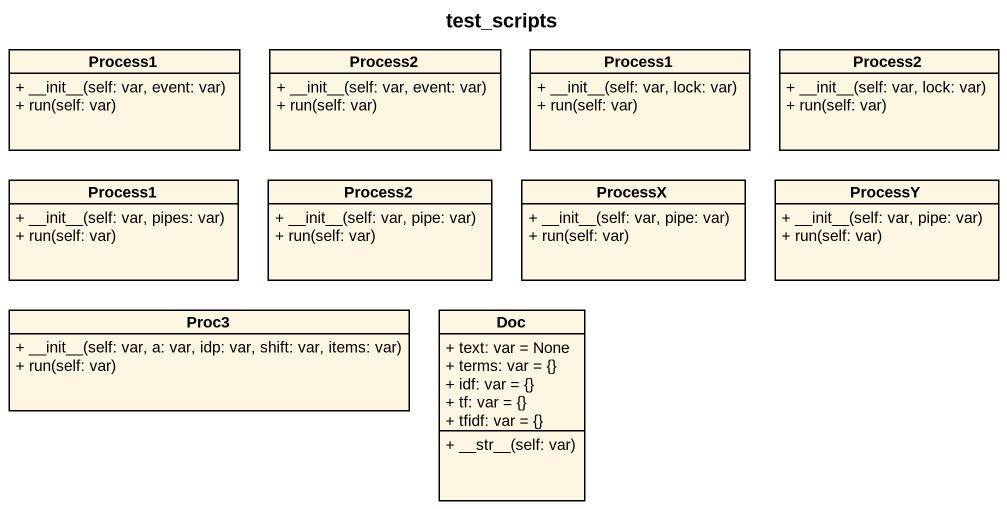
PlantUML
@startuml
title test_scripts
hide circle
hide empty members
skinparam classAttributeIconSize 0
class Process1 {
  + ~__init~__(self: var, event: var)
  + run(self: var)
}
class Process2 {
  + ~__init~__(self: var, event: var)
  + run(self: var)
}
class "Process1" as Process1_2 {
  + ~__init~__(self: var, lock: var)
  + run(self: var)
}
class "Process2" as Process2_2 {
  + ~__init~__(self: var, lock: var)
  + run(self: var)
}
class "Process1" as Process1_3 {
  + ~__init~__(self: var, pipes: var)
  + run(self: var)
}
class "Process2" as Process2_3 {
  + ~__init~__(self: var, pipe: var)
  + run(self: var)
}
class ProcessX {
  + ~__init~__(self: var, pipe: var)
  + run(self: var)
}
class ProcessY {
  + ~__init~__(self: var, pipe: var)
  + run(self: var)
}
class Proc3 {
  + ~__init~__(self: var, a: var, idp: var, shift: var, items: var)
  + run(self: var)
}
class Doc {
  + text: var = None
  + terms: var = {}
  + idf: var = {}
  + tf: var = {}
  + tfidf: var = {}
  + ~__str~__(self: var)
}
@enduml
